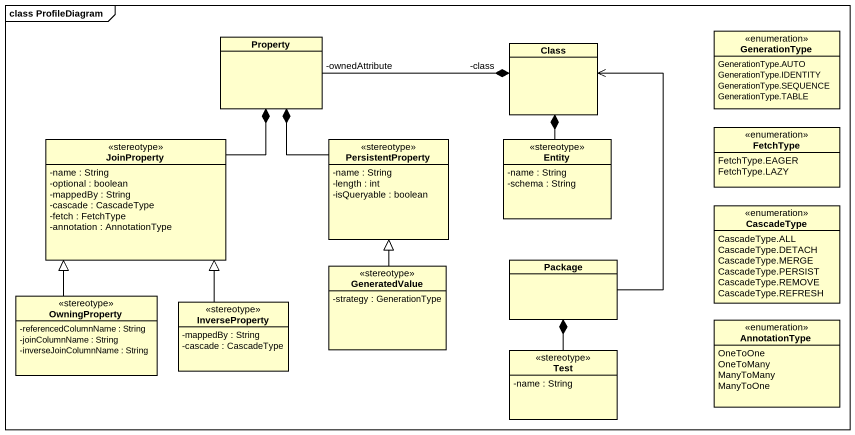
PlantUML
@startuml
mainframe class ProfileDiagram
hide circle
hide empty members
skinparam classAttributeIconSize 0
class Property
enum GenerationType {
  GenerationType.AUTO
  GenerationType.IDENTITY
  GenerationType.SEQUENCE
  GenerationType.TABLE
}
class "Class" as Class_
class JoinProperty <<stereotype>> {
  -name : String
  -optional : boolean
  -mappedBy : String
  -cascade : CascadeType
  -fetch : FetchType
  -annotation : AnnotationType
}
class PersistentProperty <<stereotype>> {
  -name : String
  -length : int
  -isQueryable : boolean
}
class "Entity" as Entity_ <<stereotype>> {
  -name : String
  -schema : String
}
enum FetchType {
  FetchType.EAGER
  FetchType.LAZY
}
enum CascadeType {
  CascadeType.ALL
  CascadeType.DETACH
  CascadeType.MERGE
  CascadeType.PERSIST
  CascadeType.REMOVE
  CascadeType.REFRESH
}
class GeneratedValue <<stereotype>> {
  -strategy : GenerationType
}
class "Package" as Package_
class OwningProperty <<stereotype>> {
  -referencedColumnName : String
  -joinColumnName : String
  -inverseJoinColumnName : String
}
class InverseProperty <<stereotype>> {
  -mappedBy : String
  -cascade : CascadeType
}
enum AnnotationType {
  OneToOne
  OneToMany
  ManyToMany
  ManyToOne
}
class Test <<stereotype>> {
  -name : String
}
Class_ "-class" *-left- "-ownedAttribute" Property
JoinProperty -up-* Property
PersistentProperty -up-* Property
Entity_ -up-* Class_
GeneratedValue -up-|> PersistentProperty
Package_ -up-> Class_
OwningProperty -up-|> JoinProperty
InverseProperty -up-|> JoinProperty
Test -up-* Package_
@enduml
